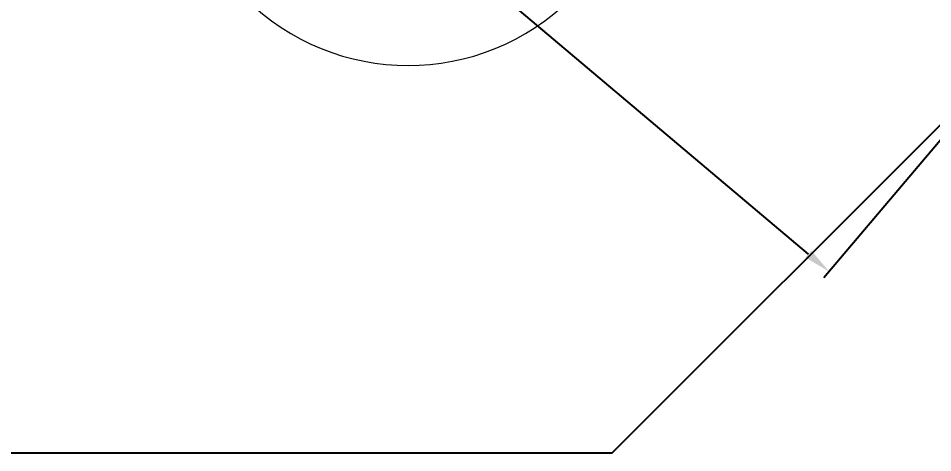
# Model space of a CAD drawing. Header units: millimetres. Extents: x -635 to 515, y -448 to 489.
# Drawn here: x 63.8 to 174.7, y -447.5 to -394.8 of the extents above; entities that cross this region are included whole.
import ezdxf

# ---------------------------------------------------------------- set-up
doc = ezdxf.new("R2010")
doc.units = ezdxf.units.MM
doc.header["$PDSIZE"] = -1
doc.dimstyles.new('ISO-25', dxfattribs={"dimtxt": 2.5, "dimasz": 2.5, "dimexe": 1.25, "dimexo": 0.625, "dimtad": 1, "dimtxsty": 'Standard', "dimcen": 2.5, "dimadec": 0, "dimazin": 0, "dimtfac": 1, "dimtmove": 0, "dimatfit": 3, "dimfxl": 0, "dimarcsym": 0})

# ---------------------------------------------------------------- blocks, each defined once
blk = doc.blocks.new('*D4')
at = {"color": 0, "lineweight": -2, "transparency": 16777216}
for p, q in [((-200.65, -72.75), (-224.21, -100.64)), ((-221.04, -102.01), (-34.95, -259.15)), ((159.59, -423.42), (-26.5, -266.28)), ((185.02, -398.42), (161.47, -426.31))]:
    blk.add_line(p, q, dxfattribs=at)
at = {"color": 0, "transparency": 16777216}
for points in [[(-220.68, -101.59), (-221.39, -102.43), (-223.56, -99.88)], [(159.94, -423), (159.23, -423.84), (162.11, -425.55)]]:
    blk.add_solid(points, dxfattribs=at)
at = {"layer": 'Defpoints', "color": 0, "transparency": 16777216}
for p in [(-200.01, -71.99), (-223.56, -99.88), (185.66, -397.66)]:
    blk.add_point(p, dxfattribs=at)
at = {"color": 0, "transparency": 16777216, "insert": (-30.72, -262.71), "char_height": 3.5, "attachment_point": 5}
blk.add_mtext('504,78', dxfattribs=at)

msp = doc.modelspace()

# ---------------------------------------------------------------- linework, layer by layer
at = {"color": 7, "linetype": 'Continuous', "lineweight": 25}
for p, q in [((135.796, -447.523), (235.527, -347.791)), ((-535.247, -447.523), (135.796, -447.523))]:
    msp.add_line(p, q, dxfattribs=at)
at = {"color": 144, "linetype": 'Continuous', "lineweight": 18}
msp.add_arc((111.047, -372.54), 28, 135, 315, dxfattribs=at)

# ---------------------------------------------------------------- dimensions: what is measured, and where the dimension line sits
dim = msp.add_aligned_dim(p1=(185.661, -397.657), p2=(-200.009, -71.986), distance=36.503, dimstyle='ISO-25', override={"dimtxt": 3.5, "dimasz": 3.302, "dimexe": 1, "dimexo": 1, "dimgap": 1.524, "dimtih": 1, "dimtoh": 1, "dimzin": 1, "dimadec": 2, "dimtzin": 1})
dim.commit()
dim.dimension.update_dxf_attribs({"geometry": '*D4', "text_midpoint": (-30.725, -262.712)})

doc.saveas('drawing.dxf')
